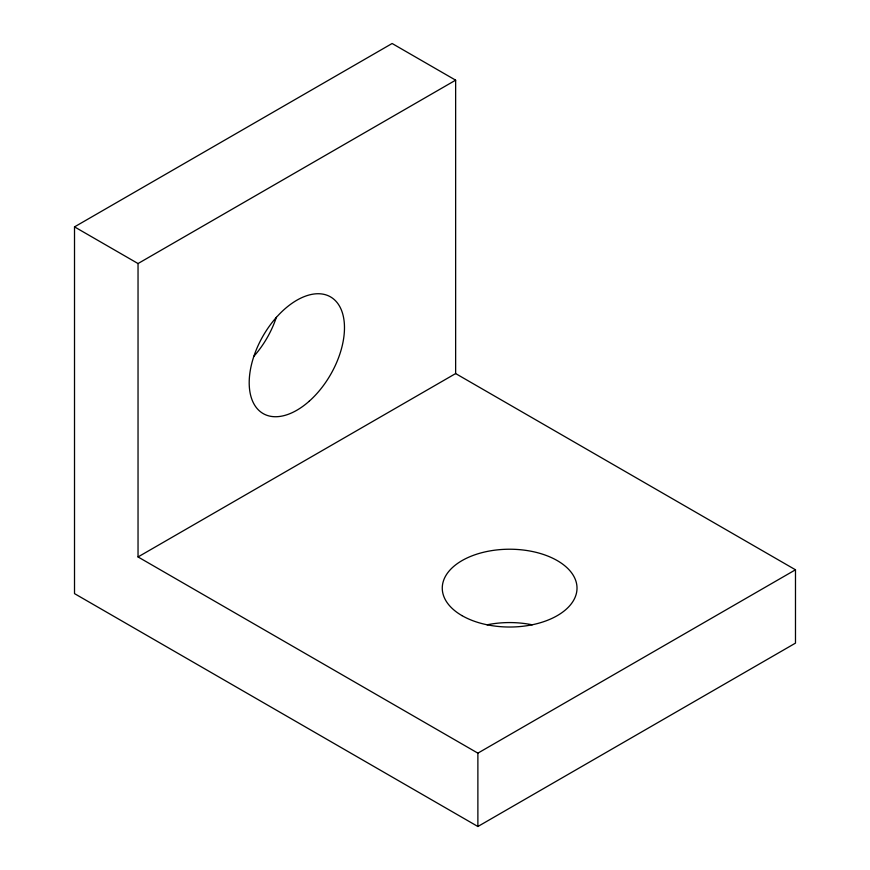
<?xml version="1.0" encoding="UTF-8"?>
<svg xmlns="http://www.w3.org/2000/svg" width="870" height="870" viewBox="0 0 870 870"><rect width="100%" height="100%" fill="white"/><g stroke="black" fill="none" stroke-linecap="round" stroke-linejoin="round"><path stroke-width="1.3" d="M74.515 226.874L392.12 43.5L455.641 80.17L455.641 373.567L795.484 569.785L795.484 643.126L477.88 826.5L74.515 593.623L74.515 226.874L138.036 263.545L455.641 80.17M138.036 263.545L138.036 556.941L455.641 373.567M138.036 556.941L477.88 753.148L795.484 569.785M477.88 753.148L477.88 826.5M487.037 624.823A67.371 38.9 0 0 1 532.244 624.823M276.356 317.311A67.371 38.9 -60 0 1 253.746 356.461M461.992 615.623A67.371 38.9 0 0 0 574.722 598.179A67.371 38.9 0 0 0 492.202 550.547A67.371 38.9 0 0 0 461.992 615.623M309.165 401.255A67.371 38.9 -60 0 0 330.524 296.887A67.371 38.9 -60 0 0 250.821 367.564A67.371 38.9 -60 0 0 309.165 401.255"/></g></svg>
